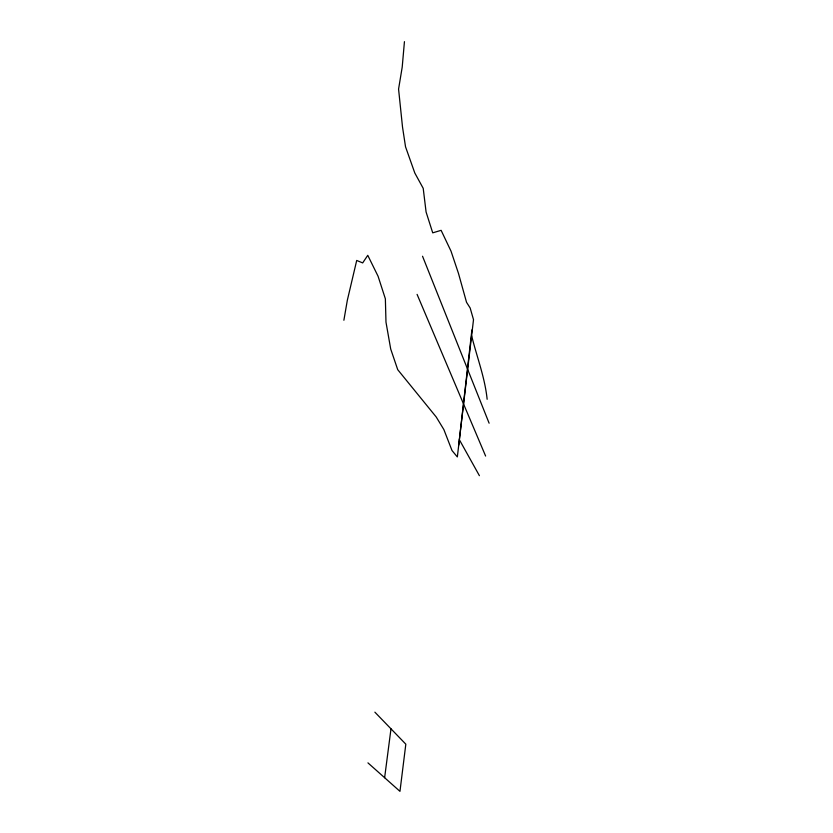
<?xml version="1.0" encoding="UTF-8"?>
<svg xmlns="http://www.w3.org/2000/svg" width="833" height="833" viewBox="0 0 833 833"><rect width="100%" height="100%" fill="white"/><g stroke="black" fill="none" stroke-linecap="round" stroke-linejoin="round"><path stroke-width="1.25" d="M404.442 41.65L402.204 67.15L398.57 89.1L402.526 127.126L405.536 146.806L414.803 173.004L423.216 188.352L426.09 212.03L432.723 232.844L441.115 230.335L451.038 251.191L458.483 273.422L466.532 302.296L470.166 308.002L473.508 319.664L457.338 456.942L452.007 450.528L443.854 429.547L436.221 417L397.726 369.685L390.719 349.079L385.981 322.132L385.367 298.828L378.088 276.285L367.769 255.325L362.678 262.916L356.711 260.448L347.319 300.338L343.883 320.257M384.627 777.71L390.989 728.833M367.947 762.872L399.965 791.35L405.827 744.181L374.881 712.163M479.402 475.685L459.368 439.72M458.723 445.155L471.915 329.91L472.207 330.701M417.083 294.372L485.618 456.057M422.539 256.241L489.117 423.206M471.624 335.668C476.84 356.941 484.889 377.359 487.149 399.288"/></g></svg>
